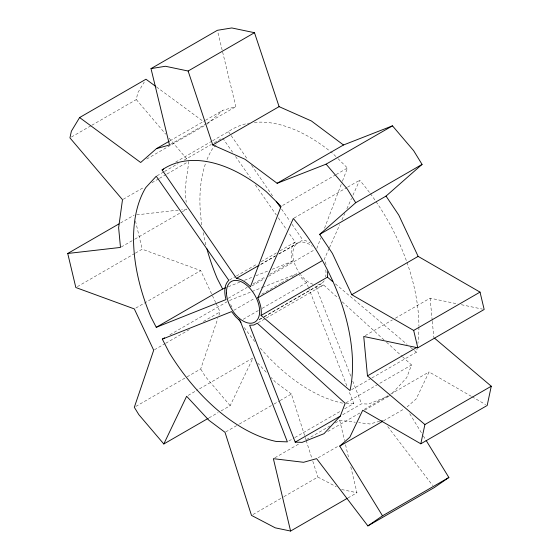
<?xml version="1.0" encoding="UTF-8"?>
<svg xmlns="http://www.w3.org/2000/svg" width="559" height="559" viewBox="0 0 559 559"><rect width="100%" height="100%" fill="white"/><g stroke="black" fill="none" stroke-linecap="round" stroke-linejoin="round"><path stroke-width="0.42" stroke-dasharray="2.79 2.1" d="M188.858 161.383L184.994 189.403L186.21 202.26M91.809 125.265L136.305 99.579L137.731 92.885L144.236 82.103M187.111 376.822L200.688 368.982L217.842 318.42M218.946 315.157L220.05 311.894L216.033 303.327M316.799 248.482L320.824 237.917M324.534 228.17L342.185 181.843M342.492 181.032L347.446 168.028L336.455 157.107M402.557 356.796L411.543 364.978L406.693 377.709L391.531 394.116M329.125 248.462L324.15 259.579A25.812 14.904 60 0 1 326.435 265.721M329.482 247.672L339.788 224.648M341.919 219.883L344.763 213.531M346.894 208.766L351.513 198.445M352.932 195.273L359.682 180.187A154.857 89.412 60 0 1 369.876 192.981M221.133 410.886L230.182 405.659L252.996 357.956L198.697 389.302M471.335 396.338L429.088 371.945L416.182 398.923L406.728 407.245M216.207 144.865L212.134 149.281A154.857 89.412 60 0 0 206.096 161.935M207.033 124.189L222.81 110.312L235.856 106.657L217.577 31.15M71.447 137.018L91.054 125.698M170.02 140.791L204.713 120.765M205.467 120.325L222.81 110.312M170.243 144.536L206.439 123.637M207.193 123.204L235.856 106.657M146.703 159.022L204.776 125.495M175.666 162.089L211.868 141.189M212.623 140.749L228.456 131.61A154.857 89.412 60 0 1 249.419 123.078M157.002 175.812L163.787 171.892M164.542 171.459L178.118 163.619M184.149 160.14L211.302 144.467M214.321 142.72L222.615 137.933L232.558 152.195M123.253 199.263L143.614 187.51M151.908 182.716L158.693 178.796M159.448 178.363L166.233 174.443M166.987 174.01L187.349 162.257M120.52 222.999L134.097 215.159M121.247 246.994L134.069 239.594M134.824 239.154L181.577 212.161M182.332 211.728L186.86 209.115L181.668 209.709M77.345 286.655L134.663 253.562M135.418 253.129L142.203 249.209L200.688 270.605L215.669 302.545M282.588 205.474L335.379 174.995M336.134 174.562L347.446 168.028M135.83 308.044L200.688 270.605M294.069 218.066L346.859 187.586M347.614 187.153L359.682 180.187M229.588 279.947L235.625 276.46M236.38 276.027L257.496 263.834M261.263 261.654L276.349 252.947M280.122 250.774L295.201 242.061L288.737 232.796M260.599 264.421L275.685 255.715M278.696 253.968L302.831 240.035A25.812 14.904 60 0 1 310.189 242.886M260.948 264.407L275.273 256.134M279.046 253.961L297.143 243.507M228.282 298.268L247.141 287.389M253.171 283.902L265.239 276.936M269.766 274.322L292.385 261.263A25.812 14.904 60 0 1 295.201 242.061M251.941 285.928L264.756 278.529M268.53 276.349L314.535 249.789M169.866 334.778L227.185 301.692M154.445 349.78L165.003 343.68M165.757 343.247L189.885 329.314M203.462 321.474L220.05 311.894M233.858 310.294L254.974 298.108M261.759 294.188L280.611 283.301M281.366 282.868L288.905 278.515M291.924 276.768L296.452 274.162M243.249 319.266L258.335 310.552M262.101 308.379L306.598 282.693L308.177 286.746M259.083 319.615L263.61 317.002M264.358 316.569L321.677 283.476M259.432 319.601L263.198 317.428M263.953 316.988L315.989 286.949L320.174 286.725L323.619 284.922L338.384 298.359M258.006 322.802L265.553 318.448M266.308 318.015L323.619 284.922M135.83 406.428L186.357 377.255M188.138 395.402L197.942 389.742M209.066 417.852L218.115 412.626M365.237 335.61L392.39 319.93M395.409 318.19L430.095 298.164L457.975 304.005M225.78 431.897L238.602 424.498M239.357 424.057L273.295 404.464M274.043 404.031L279.325 400.985M280.08 400.551L291.393 394.018L305.941 439.695M351.534 389.7L371.141 378.38M371.896 377.94L416.385 352.254A154.857 89.412 60 0 0 417.147 348.334M345.93 402.857L411.543 364.978M288.884 440.988L294.167 437.942M294.921 437.508L340.92 410.949M344.693 408.769L353.742 403.542L348.998 391.377M342.73 414.701L361.582 403.815L368.521 404.059L390.364 395.374M274.874 457.793L299.757 443.427M306.542 439.507L329.922 426.014M335.204 422.967L339.725 420.354L355.258 422.22M364.23 409.391L389.868 394.591M390.622 394.151L429.088 371.945M327.77 431.513L360.199 412.794M364.727 410.18L388.854 396.247M318.113 457.772L339.229 445.579M383.474 420.857L404.59 408.671M252.989 514.518L283.154 497.098M283.909 496.665L317.84 477.072L336.266 486.714M347.908 497.957L356.956 492.738L350.542 465.801M228.296 286.739L239.65 282.225M244.521 280.29L252.633 277.061M255.875 275.776L268.047 270.933M272.107 269.326L292.385 261.263M229.497 300.497L251.243 291.854M252.046 291.532L261.717 287.696M262.52 287.375L297.15 273.61M379.708 421.241L369.932 423.981L358.71 422.632M380.525 421.011L382.971 420.326M136.689 214.859L178.209 210.107M346.063 403.277L353.742 403.542M461.357 304.711L482.48 309.134M341.64 489.523L356.956 492.738M472.089 396.771L485.666 404.611M156.499 86.98L204.231 122.128M291.393 394.018L275.321 382L271.213 377.57M335.407 283.881L407.099 344.407M410.418 347.209L413.73 350.011M414.394 350.57L416.385 352.254M342.234 301.867L383.942 339.851M386.514 342.192L401.914 356.216M306.598 282.693L302.028 278.501L299.484 275.245M335.847 156.499L332.794 153.466A154.857 89.412 60 0 0 330.704 151.762M257.699 363.015L267.097 373.139M230.182 405.659L205.181 376.305L200.688 368.982M136.305 99.579L165.695 134.132M169.084 138.122L187.167 159.392M387.729 426.566L432.659 485.505M235.542 156.478L250.453 177.874M255.428 185.008L276.307 214.963M278.298 217.814L286.753 229.938M228.456 131.61L247.665 159.615M251.606 165.359L272.785 196.237M281.652 209.164L290.023 221.371M291.994 224.243L302.831 240.035M409.74 413.73L422.932 435.23M423.387 435.971L425.665 439.674M230.629 304.592L232.956 309.12M315.989 286.949L350.814 376.221M352.715 381.091L361.582 403.815M308.498 287.557L347.097 386.514M306.206 440.527L311.761 457.968M312.816 461.287L317.84 477.072M339.725 420.354L344.533 440.555M345.539 444.761L348.942 459.065M135.481 220.973L142.203 249.209M430.095 298.164L432.205 320.44M432.289 321.299L433.833 337.58M324.15 280.8A23.464 13.549 60 0 1 316.862 284.915M313.054 284.286A23.464 13.549 60 0 1 300.721 274.79M300.19 274.099A23.464 13.549 60 0 1 294.006 247.483A23.464 13.549 60 0 1 312.25 246.253M325.792 269.92A23.464 13.549 60 0 1 325.618 276.943M342.653 403.158A154.857 89.412 60 0 1 259.138 346.797M254.792 341.549A154.857 89.412 60 0 1 243.822 326.875M205.873 244.863A154.857 89.412 60 0 1 203.008 231.929M201.82 224.9A154.857 89.412 60 0 1 205.803 162.746M254.352 122.407A154.857 89.412 60 0 1 330.006 151.196M370.4 193.687A154.857 89.412 60 0 1 418.915 326.149M418.915 327.043A154.857 89.412 60 0 1 417.88 343.457"/><path stroke-width="0.84" d="M347.153 498.397L290.589 531.05L273.365 458.666L303.565 462.293L316.604 458.639L367.878 525.907L382.51 515.803L339.732 446.11L349.822 437.243L362.721 410.264L420.808 443.797L424.903 424.54L491.27 386.227L434.49 338.139M491.27 386.227L487.175 405.485L420.808 443.797M257.783 297.891L293.321 218.499A154.857 89.412 60 0 1 350.025 390.566L261.081 315.472A25.812 14.904 60 0 0 257.783 297.891L321.886 260.885M119.018 223.866L67.73 253.472L75.835 287.529L134.321 308.917L153.69 350.214L134.321 407.294L138.814 414.617L163.815 443.979L186.629 396.268L208.961 420.319L225.025 432.331L251.48 515.384L275.273 527.843L290.589 531.05M155.8 86.463L145.969 79.224L79.609 117.544L71.363 131.204L69.938 137.891L122.498 199.696L118.627 227.723L120.492 247.427L67.73 253.472M169.272 141.224L156.45 148.631L140.672 162.508L79.609 117.544M422.066 164.402L386.038 196.09L398.77 215.089L418.139 256.385L480.034 292.119L484.171 309.49L417.804 347.803L413.667 330.432L351.772 294.698L332.402 253.402L319.678 234.403L355.699 202.721L422.066 164.402L413.646 150.685L392.481 125.838L343.499 144.984L277.131 183.296L244.996 159.266L212.727 144.949L188.117 71.021L165.422 66.262L151.007 68.617L169.489 144.977L156.45 148.631M426.119 440.415L448.877 477.484L434.245 487.588L367.878 525.907M151.007 68.617L217.374 30.305L231.789 27.95L254.485 32.701L279.095 106.636L311.363 120.954L343.499 144.984M188.117 71.021L254.485 32.701M162.089 169.922A154.857 89.412 60 0 1 266.426 191.779L281.079 206.341L250.432 286.802A25.812 14.904 60 0 0 236.464 278.354L162.089 169.922L163.598 169.056M212.727 144.949L279.095 106.636M277.131 183.296L326.114 164.15L392.481 125.838M236.464 278.354L259.09 265.287M156.247 327.308L226.025 299.575A25.812 14.904 60 0 1 228.834 280.38L156.247 176.246L145.766 187.593A154.857 89.412 60 0 0 150.867 316.848L156.247 327.308L222.615 288.996L225.857 287.703M319.678 234.403L386.038 196.09M162.327 339.131L231.594 311.601L235.66 316.813L240.23 321.006L287.375 441.862L276.286 441.477A154.857 89.412 60 0 1 169.307 352.715L162.327 339.131L164.591 337.825M261.081 315.472L327.441 277.152A25.812 14.904 60 0 0 327.56 271.716M351.772 294.698L418.139 256.385M163.815 443.979L208.311 418.286M413.667 330.432L480.034 292.119M424.903 424.54L367.466 375.893L416.483 347.593M295.215 442.134L302.16 442.372L324.003 433.693L340.326 416.022L345.176 403.298L257.252 323.235L253.807 325.045L249.628 325.261L295.215 442.134L340.466 416.008M339.732 446.11L382.719 421.297M382.51 515.803L448.877 477.484M417.804 347.803L363.734 336.476L367.466 375.893M327.441 277.152L332.752 281.638M326.114 164.15L347.279 188.998L355.699 202.721M276.237 201.261L280.667 207.724M222.615 288.996L217.234 278.529A154.857 89.412 60 0 1 206.949 248.937M240.859 322.515A154.857 89.412 60 0 1 238.931 319.58M226.472 293.133A23.464 13.549 60 0 0 252.004 323.109A23.464 13.549 60 0 0 250.663 289.185A23.464 13.549 60 0 0 226.472 293.133"/></g></svg>
